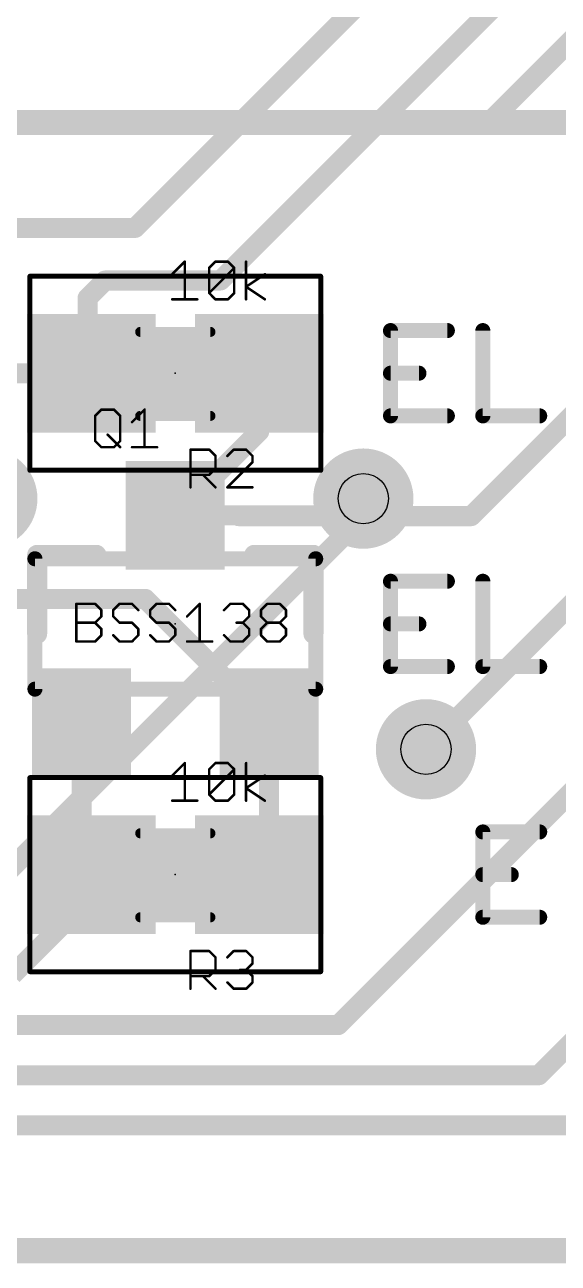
# Model space of a CAD drawing. Extents: x -25 to 82, y -26 to 60.
# Drawn here: x 41.02 to 46.42, y -0.13 to 12.42 of the extents above; entities that cross this region are included whole.
import ezdxf

# ---------------------------------------------------------------- set-up
doc = ezdxf.new("R2010")
doc.units = 0
for name, color, linetype in [('1', 12, 'CONTINUOUS'), ('16', 132, 'CONTINUOUS'), ('18', 110, 'CONTINUOUS'), ('20', 53, 'CONTINUOUS'), ('21', 53, 'CONTINUOUS'), ('23', 53, 'CONTINUOUS'), ('25', 253, 'CONTINUOUS'), ('27', 253, 'CONTINUOUS'), ('29', 253, 'CONTINUOUS'), ('31', 253, 'CONTINUOUS'), ('35', 253, 'CONTINUOUS'), ('39', 12, 'CONTINUOUS'), ('44', 253, 'CONTINUOUS'), ('51', 53, 'CONTINUOUS')]:
    doc.layers.add(name, color=color, linetype=linetype)

# ---------------------------------------------------------------- blocks, each defined once
blk = doc.blocks.new('RECT')
blk.add_solid([(-0.5, -0.5), (0.5, -0.5), (-0.5, 0.5), (0.5, 0.5)])
blk = doc.blocks.new('ROUNDV')
at = {"const_width": 0.5}
blk.add_lwpolyline([(0, -0.25, 1), (0, 0.25, 1), (0, -0.25)], format="xyb", dxfattribs=at)

msp = doc.modelspace()

# ---------------------------------------------------------------- linework, layer by layer
at = {"layer": '1'}
for points, const_width in [([(42.1386, 10.3632), (47.5488, 15.7734)], 0.2032), ([(43.0022, 9.8298), (48.6664, 15.494)], 0.2032), ([(45.5422, 7.4422), (52.4002, 14.3002)], 0.2032), ([(53.34, 11.43), (0, 11.43)], 0.254), ([(42.1386, 10.3632), (38.9382, 10.3632)], 0.2032), ([(41.8338, 9.8298), (41.656, 9.652)], 0.2032), ([(43.0022, 9.8298), (41.8338, 9.8298)], 0.2032), ([(41.656, 9.652), (41.656, 8.929)], 0.2032), ([(39.585, 8.89), (41.695, 8.89)], 0.2032), ([(41.656, 8.929), (41.695, 8.89)], 0.2032), ([(43.395, 8.89), (43.395, 8.3)], 0.2032), ([(44.196, 2.286), (50.8, 8.89)], 0.2032), ([(43.395, 8.3), (42.545, 7.45)], 0.2032), ([(44.28, 7.45), (44.45, 7.62)], 0.2032), ([(44.45, 7.62), (44.45, 7.4422)], 0.2032), ([(42.545, 7.45), (44.28, 7.45)], 0.2032), ([(43.1878, 7.4422), (44.45, 7.4422)], 0.2032), ([(44.45, 7.4422), (45.5422, 7.4422)], 0.2032), ([(32.004, 6.604), (42.241, 6.604)], 0.2032), ([(42.241, 6.604), (43.495, 5.35)], 0.2032), ([(46.228, 1.778), (50.8, 6.35)], 0.2032), ([(41.595, 5.35), (41.595, 3.91)], 0.2032), ([(43.495, 5.35), (43.495, 3.91)], 0.2032), ([(41.595, 3.91), (41.695, 3.81)], 0.2032), ([(41.595, 3.91), (41.595, 3.495)], 0.2032), ([(43.495, 3.91), (43.395, 3.81)], 0.2032), ([(41.595, 3.495), (40.894, 2.794)], 0.2032), ([(23.622, 2.286), (44.196, 2.286)], 0.2032), ([(23.241, 1.778), (46.228, 1.778)], 0.2032), ([(22.86, 1.27), (48.26, 1.27)], 0.2032), ([(0, 0), (53.34, 0)], 0.254)]:
    msp.add_lwpolyline(points, dxfattribs=dict(at, const_width=const_width))
at = {"layer": '1', "const_width": 0.1016}
for points in [[(42.1027, 10.3991, 1), (42.1745, 10.3273)], [(42.1386, 10.3124, 1), (42.1386, 10.414)], [(41.8338, 9.8806, 1), (41.8338, 9.779)], [(41.8697, 9.7939, 1), (41.7979, 9.8657)], [(42.9663, 9.8657, 1), (43.0381, 9.7939)], [(43.0022, 9.779, 1), (43.0022, 9.8806)], [(41.7068, 9.652, 1), (41.6052, 9.652)], [(41.6201, 9.6879, 1), (41.6919, 9.6161)], [(41.6919, 8.9649, 1), (41.6201, 8.8931)], [(41.6052, 8.929, 1), (41.7068, 8.929)], [(41.6591, 8.8541, 1), (41.7309, 8.9259)], [(41.695, 8.8392, 1), (41.695, 8.9408)], [(43.4458, 8.89, 1), (43.3442, 8.89)], [(43.3442, 8.3, 1), (43.4458, 8.3)], [(43.4309, 8.2641, 1), (43.3591, 8.3359)], [(44.5008, 7.62, 1), (44.3992, 7.62)], [(44.4859, 7.5841, 1), (44.4141, 7.6559)], [(42.545, 7.5008, 1), (42.545, 7.3992)], [(42.5091, 7.4859, 1), (42.5809, 7.4141)], [(43.1878, 7.493, 1), (43.1878, 7.3914)], [(44.2441, 7.4859, 1), (44.3159, 7.4141)], [(44.28, 7.3992, 1), (44.28, 7.5008)], [(44.45, 7.493, 1), (44.45, 7.3914)], [(44.45, 7.3914, 1), (44.45, 7.493)], [(45.5063, 7.4781, 1), (45.5781, 7.4063)], [(45.5422, 7.3914, 1), (45.5422, 7.493)], [(44.3992, 7.4422, 1), (44.5008, 7.4422)], [(42.2769, 6.6399, 1), (42.2051, 6.5681)], [(42.241, 6.5532, 1), (42.241, 6.6548)], [(41.6458, 5.35, 1), (41.5442, 5.35)], [(43.5458, 5.35, 1), (43.4442, 5.35)], [(43.4591, 5.3141, 1), (43.5309, 5.3859)], [(41.6309, 3.9459, 1), (41.5591, 3.8741)], [(41.6458, 3.91, 1), (41.5442, 3.91)], [(41.5442, 3.91, 1), (41.6458, 3.91)], [(41.6591, 3.7741, 1), (41.7309, 3.8459)], [(43.3591, 3.8459, 1), (43.4309, 3.7741)], [(43.4442, 3.91, 1), (43.5458, 3.91)], [(43.5309, 3.8741, 1), (43.4591, 3.9459)], [(41.5442, 3.495, 1), (41.6458, 3.495)], [(41.6309, 3.4591, 1), (41.5591, 3.5309)], [(44.196, 2.2352, 1), (44.196, 2.3368)], [(44.1601, 2.3219, 1), (44.2319, 2.2501)], [(46.1921, 1.8139, 1), (46.2639, 1.7421)], [(46.228, 1.7272, 1), (46.228, 1.8288)]]:
    msp.add_lwpolyline(points, format="xyb", dxfattribs=at)
at = {"layer": '16'}
for points, const_width in [([(45.72, 11.43), (52.07, 17.78)], 0.2032), ([(52.705, 12.7), (45.085, 5.08)], 0.2032), ([(53.34, 11.43), (0, 11.43)], 0.254), ([(36.957, 11.43), (45.72, 11.43)], 0.2032), ([(44.45, 7.4422), (44.45, 7.62)], 0.2032), ([(38.2778, 1.27), (44.45, 7.4422)], 0.2032), ([(0, 0), (53.34, 0)], 0.254)]:
    msp.add_lwpolyline(points, dxfattribs=dict(at, const_width=const_width))
at = {"layer": '16', "const_width": 0.1016}
for points in [[(45.6841, 11.4659, 1), (45.7559, 11.3941)], [(45.72, 11.3792, 1), (45.72, 11.4808)], [(44.5008, 7.62, 1), (44.3992, 7.62)], [(44.4859, 7.4063, 1), (44.4141, 7.4781)], [(44.3992, 7.4422, 1), (44.5008, 7.4422)], [(45.0491, 5.1159, 1), (45.1209, 5.0441)]]:
    msp.add_lwpolyline(points, format="xyb", dxfattribs=at)
at = {"layer": '20', "const_width": 0.2032}
msp.add_lwpolyline([(50.8, 0), (2.54, 0)], dxfattribs=at)
at = {"layer": '21'}
for points, const_width in [([(45.3016, 9.3225), (44.7254, 9.3225)], 0.1524), ([(44.7254, 9.3225), (44.7254, 8.4582)], 0.1524), ([(45.6609, 9.3225), (45.6609, 8.4582)], 0.1524), ([(44.7254, 8.8904), (45.0135, 8.8904)], 0.1524), ([(44.7254, 8.4582), (45.3016, 8.4582)], 0.1524), ([(45.6609, 8.4582), (46.2371, 8.4582)], 0.1524), ([(41.745, 7.05), (41.145, 7.05)], 0.2032), ([(41.145, 7.05), (41.145, 6.25)], 0.2032), ([(43.345, 7.05), (43.945, 7.05)], 0.2032), ([(43.945, 7.05), (43.945, 6.25)], 0.2032), ([(45.3016, 6.7825), (44.7254, 6.7825)], 0.1524), ([(44.7254, 6.7825), (44.7254, 5.9182)], 0.1524), ([(45.6609, 6.7825), (45.6609, 5.9182)], 0.1524), ([(44.7254, 6.3504), (45.0135, 6.3504)], 0.1524), ([(44.7254, 5.9182), (45.3016, 5.9182)], 0.1524), ([(45.6609, 5.9182), (46.2371, 5.9182)], 0.1524), ([(46.2371, 4.2425), (45.6609, 4.2425)], 0.1524), ([(45.6609, 4.2425), (45.6609, 3.3782)], 0.1524), ([(45.6609, 3.8104), (45.949, 3.8104)], 0.1524), ([(45.6609, 3.3782), (46.2371, 3.3782)], 0.1524)]:
    msp.add_lwpolyline(points, dxfattribs=dict(at, const_width=const_width))
for points, const_width in [([(44.7254, 9.3606, 1), (44.7254, 9.2844)], 0.0762), ([(44.7635, 9.3225, 1), (44.6873, 9.3225)], 0.0762), ([(45.3016, 9.2844, 1), (45.3016, 9.3606)], 0.0762), ([(45.699, 9.3225, 1), (45.6228, 9.3225)], 0.0762), ([(44.7254, 8.9285, 1), (44.7254, 8.8523)], 0.0762), ([(45.0135, 8.8523, 1), (45.0135, 8.9285)], 0.0762), ([(44.7254, 8.4963, 1), (44.7254, 8.4201)], 0.0762), ([(45.3016, 8.4201, 1), (45.3016, 8.4963)], 0.0762), ([(45.6609, 8.4963, 1), (45.6609, 8.4201)], 0.0762), ([(46.2371, 8.4201, 1), (46.2371, 8.4963)], 0.0762), ([(44.6873, 8.4582, 1), (44.7635, 8.4582)], 0.0762), ([(45.6228, 8.4582, 1), (45.699, 8.4582)], 0.0762), ([(41.145, 7.1008, 1), (41.145, 6.9992)], 0.1016), ([(41.1958, 7.05, 1), (41.0942, 7.05)], 0.1016), ([(41.745, 6.9992, 1), (41.745, 7.1008)], 0.1016), ([(43.345, 7.1008, 1), (43.345, 6.9992)], 0.1016), ([(43.9958, 7.05, 1), (43.8942, 7.05)], 0.1016), ([(43.945, 6.9992, 1), (43.945, 7.1008)], 0.1016), ([(44.7254, 6.8206, 1), (44.7254, 6.7444)], 0.0762), ([(44.7635, 6.7825, 1), (44.6873, 6.7825)], 0.0762), ([(45.3016, 6.7444, 1), (45.3016, 6.8206)], 0.0762), ([(45.699, 6.7825, 1), (45.6228, 6.7825)], 0.0762), ([(44.7254, 6.3885, 1), (44.7254, 6.3123)], 0.0762), ([(45.0135, 6.3123, 1), (45.0135, 6.3885)], 0.0762), ([(41.0942, 6.25, 1), (41.1958, 6.25)], 0.1016), ([(43.8942, 6.25, 1), (43.9958, 6.25)], 0.1016), ([(44.7254, 5.9563, 1), (44.7254, 5.8801)], 0.0762), ([(44.6873, 5.9182, 1), (44.7635, 5.9182)], 0.0762), ([(45.3016, 5.8801, 1), (45.3016, 5.9563)], 0.0762), ([(45.6609, 5.9563, 1), (45.6609, 5.8801)], 0.0762), ([(45.6228, 5.9182, 1), (45.699, 5.9182)], 0.0762), ([(46.2371, 5.8801, 1), (46.2371, 5.9563)], 0.0762), ([(45.6609, 4.2806, 1), (45.6609, 4.2044)], 0.0762), ([(45.699, 4.2425, 1), (45.6228, 4.2425)], 0.0762), ([(46.2371, 4.2044, 1), (46.2371, 4.2806)], 0.0762), ([(45.6609, 3.8485, 1), (45.6609, 3.7723)], 0.0762), ([(45.949, 3.7723, 1), (45.949, 3.8485)], 0.0762), ([(45.6609, 3.4163, 1), (45.6609, 3.3401)], 0.0762), ([(45.6228, 3.3782, 1), (45.699, 3.3782)], 0.0762), ([(46.2371, 3.3401, 1), (46.2371, 3.4163)], 0.0762)]:
    msp.add_lwpolyline(points, format="xyb", dxfattribs=dict(at, const_width=const_width))
at = {"layer": '23'}
for p in [(42.545, 8.89), (42.545, 6.35), (42.545, 3.81)]:
    msp.add_point(p, dxfattribs=at)
at = {"layer": '25', "const_width": 0.0254}
for points in [[(41.7322, 8.4585), (41.7958, 8.522)], [(41.7958, 8.522), (41.9229, 8.522)], [(41.9229, 8.522), (41.9864, 8.4585)], [(42.1064, 8.3949), (42.2335, 8.522)], [(42.2335, 8.522), (42.2335, 8.1407)], [(41.7322, 8.2043), (41.7322, 8.4585)], [(41.9864, 8.4585), (41.9864, 8.2043)], [(41.7958, 8.1407), (41.7322, 8.2043)], [(41.8593, 8.2678), (41.9864, 8.1407)], [(41.9864, 8.2043), (41.9229, 8.1407)], [(41.9229, 8.1407), (41.7958, 8.1407)], [(42.1064, 8.1407), (42.3606, 8.1407)], [(42.6983, 7.7343), (42.6983, 8.1156)], [(42.6983, 8.1156), (42.8889, 8.1156)], [(42.8889, 8.1156), (42.9525, 8.0521)], [(42.9525, 8.0521), (42.9525, 7.925)], [(43.136, 8.1156), (43.0725, 8.0521)], [(43.2632, 8.1156), (43.136, 8.1156)], [(43.3267, 8.0521), (43.2632, 8.1156)], [(43.3267, 7.9885), (43.3267, 8.0521)], [(42.9525, 7.925), (42.8889, 7.8614)], [(43.0725, 7.7343), (43.3267, 7.9885)], [(42.8889, 7.8614), (42.6983, 7.8614)], [(42.8254, 7.8614), (42.9525, 7.7343)], [(43.3267, 7.7343), (43.0725, 7.7343)], [(42.6983, 2.6543), (42.6983, 3.0356)], [(42.6983, 3.0356), (42.8889, 3.0356)], [(42.8889, 3.0356), (42.9525, 2.9721)], [(43.0725, 2.9721), (43.136, 3.0356)], [(43.136, 3.0356), (43.2632, 3.0356)], [(43.2632, 3.0356), (43.3267, 2.9721)], [(42.9525, 2.9721), (42.9525, 2.845)], [(43.3267, 2.9085), (43.2632, 2.845)], [(43.3267, 2.9721), (43.3267, 2.9085)], [(42.8889, 2.7814), (42.6983, 2.7814)], [(42.8254, 2.7814), (42.9525, 2.6543)], [(42.9525, 2.845), (42.8889, 2.7814)], [(43.2632, 2.845), (43.1996, 2.845)], [(43.2632, 2.845), (43.3267, 2.7814)], [(43.3267, 2.7814), (43.3267, 2.7179)], [(43.136, 2.6543), (43.0725, 2.7179)], [(43.2632, 2.6543), (43.136, 2.6543)], [(43.3267, 2.7179), (43.2632, 2.6543)]]:
    msp.add_lwpolyline(points, dxfattribs=at)
at = {"layer": '25', "const_width": 0.0127}
for points in [[(41.7958, 8.5284, 1), (41.7958, 8.5157)], [(41.8002, 8.5175, 1), (41.7913, 8.5265)], [(41.9274, 8.5265, 1), (41.9184, 8.5175)], [(41.9229, 8.5157, 1), (41.9229, 8.5284)], [(42.2399, 8.522, 1), (42.2272, 8.522)], [(42.238, 8.5175, 1), (42.229, 8.5265)], [(41.7277, 8.463, 1), (41.7367, 8.454)], [(41.7385, 8.4585, 1), (41.7259, 8.4585)], [(41.9928, 8.4585, 1), (41.9801, 8.4585)], [(41.9819, 8.454, 1), (41.9909, 8.463)], [(42.1019, 8.3994, 1), (42.1109, 8.3904)], [(41.7367, 8.2087, 1), (41.7277, 8.1998)], [(41.7259, 8.2043, 1), (41.7385, 8.2043)], [(41.8638, 8.2723, 1), (41.8548, 8.2633)], [(41.9801, 8.2043, 1), (41.9928, 8.2043)], [(41.9909, 8.1998, 1), (41.9819, 8.2087)], [(41.7958, 8.1471, 1), (41.7958, 8.1344)], [(41.7913, 8.1362, 1), (41.8002, 8.1452)], [(41.9184, 8.1452, 1), (41.9274, 8.1362)], [(41.9229, 8.1344, 1), (41.9229, 8.1471)], [(41.9819, 8.1362, 1), (41.9909, 8.1452)], [(42.1064, 8.1471, 1), (42.1064, 8.1344)], [(42.2272, 8.1407, 1), (42.2399, 8.1407)], [(42.3606, 8.1344, 1), (42.3606, 8.1471)], [(42.7046, 8.1156, 1), (42.6919, 8.1156)], [(42.6983, 8.122, 1), (42.6983, 8.1093)], [(42.8934, 8.1201, 1), (42.8845, 8.1111)], [(42.8889, 8.1093, 1), (42.8889, 8.122)], [(42.9588, 8.0521, 1), (42.9462, 8.0521)], [(42.948, 8.0476, 1), (42.957, 8.0566)], [(43.068, 8.0566, 1), (43.077, 8.0476)], [(43.136, 8.122, 1), (43.136, 8.1093)], [(43.1405, 8.1111, 1), (43.1316, 8.1201)], [(43.2676, 8.1201, 1), (43.2587, 8.1111)], [(43.2632, 8.1093, 1), (43.2632, 8.122)], [(43.3331, 8.0521, 1), (43.3204, 8.0521)], [(43.3222, 8.0476, 1), (43.3312, 8.0566)], [(42.9462, 7.925, 1), (42.9588, 7.925)], [(42.957, 7.9205, 1), (42.948, 7.9295)], [(43.3204, 7.9885, 1), (43.3331, 7.9885)], [(43.3312, 7.984, 1), (43.3222, 7.993)], [(42.6983, 7.8678, 1), (42.6983, 7.8551)], [(42.8299, 7.8659, 1), (42.8209, 7.8569)], [(42.8845, 7.8659, 1), (42.8934, 7.8569)], [(42.8889, 7.8551, 1), (42.8889, 7.8678)], [(42.6919, 7.7343, 1), (42.7046, 7.7343)], [(42.948, 7.7298, 1), (42.957, 7.7388)], [(43.0725, 7.7407, 1), (43.0725, 7.7279)], [(43.068, 7.7388, 1), (43.077, 7.7298)], [(43.3267, 7.7279, 1), (43.3267, 7.7407)], [(42.7046, 3.0356, 1), (42.6919, 3.0356)], [(42.6983, 3.042, 1), (42.6983, 3.0293)], [(42.8934, 3.0401, 1), (42.8845, 3.0311)], [(42.8889, 3.0293, 1), (42.8889, 3.042)], [(43.136, 3.042, 1), (43.136, 3.0293)], [(43.1405, 3.0311, 1), (43.1316, 3.0401)], [(43.2676, 3.0401, 1), (43.2587, 3.0311)], [(43.2632, 3.0293, 1), (43.2632, 3.042)], [(42.9588, 2.9721, 1), (42.9462, 2.9721)], [(42.948, 2.9676, 1), (42.957, 2.9766)], [(43.068, 2.9766, 1), (43.077, 2.9676)], [(43.3331, 2.9721, 1), (43.3204, 2.9721)], [(43.3204, 2.9085, 1), (43.3331, 2.9085)], [(43.3222, 2.9676, 1), (43.3312, 2.9766)], [(43.3312, 2.904, 1), (43.3222, 2.913)], [(42.6983, 2.7878, 1), (42.6983, 2.7751)], [(42.8299, 2.7859, 1), (42.8209, 2.7769)], [(42.8845, 2.7859, 1), (42.8934, 2.7769)], [(42.8889, 2.7751, 1), (42.8889, 2.7878)], [(42.9462, 2.845, 1), (42.9588, 2.845)], [(42.957, 2.8405, 1), (42.948, 2.8495)], [(43.1996, 2.8513, 1), (43.1996, 2.8386)], [(43.2676, 2.8495, 1), (43.2587, 2.8405)], [(43.2587, 2.8495, 1), (43.2676, 2.8405)], [(43.2632, 2.8386, 1), (43.2632, 2.8513)], [(43.3331, 2.7814, 1), (43.3204, 2.7814)], [(43.3222, 2.7769, 1), (43.3312, 2.7859)], [(42.6919, 2.6543, 1), (42.7046, 2.6543)], [(42.948, 2.6498, 1), (42.957, 2.6588)], [(43.077, 2.7223, 1), (43.068, 2.7134)], [(43.136, 2.6606, 1), (43.136, 2.648)], [(43.1316, 2.6498, 1), (43.1405, 2.6588)], [(43.2587, 2.6588, 1), (43.2676, 2.6498)], [(43.2632, 2.648, 1), (43.2632, 2.6606)], [(43.3204, 2.7179, 1), (43.3331, 2.7179)], [(43.3312, 2.7134, 1), (43.3222, 2.7223)]]:
    msp.add_lwpolyline(points, format="xyb", dxfattribs=at)
at = {"layer": '27', "const_width": 0.0254}
for points in [[(42.5134, 9.8935), (42.6406, 10.0206)], [(42.6406, 10.0206), (42.6406, 9.6393)], [(42.8877, 9.9571), (42.9512, 10.0206)], [(42.8877, 9.7029), (42.8877, 9.9571)], [(42.8877, 9.7029), (43.1419, 9.9571)], [(42.9512, 10.0206), (43.0783, 10.0206)], [(43.0783, 10.0206), (43.1419, 9.9571)], [(43.1419, 9.9571), (43.1419, 9.7029)], [(43.2619, 9.6393), (43.2619, 10.0206)], [(43.2619, 9.7664), (43.4525, 9.8935)], [(42.9512, 9.6393), (42.8877, 9.7029)], [(43.1419, 9.7029), (43.0783, 9.6393)], [(43.4525, 9.6393), (43.2619, 9.7664)], [(42.5134, 9.6393), (42.7677, 9.6393)], [(43.0783, 9.6393), (42.9512, 9.6393)], [(41.5417, 6.1722), (41.5417, 6.5535)], [(41.5417, 6.5535), (41.7324, 6.5535)], [(41.7324, 6.5535), (41.7959, 6.49)], [(41.9795, 6.5535), (41.9159, 6.49)], [(42.1066, 6.5535), (41.9795, 6.5535)], [(42.1701, 6.49), (42.1066, 6.5535)], [(42.3537, 6.5535), (42.2901, 6.49)], [(42.4808, 6.5535), (42.3537, 6.5535)], [(42.5443, 6.49), (42.4808, 6.5535)], [(42.6643, 6.4264), (42.7914, 6.5535)], [(42.7914, 6.5535), (42.7914, 6.1722)], [(43.0385, 6.49), (43.1021, 6.5535)], [(43.1021, 6.5535), (43.2292, 6.5535)], [(43.2292, 6.5535), (43.2927, 6.49)], [(43.4127, 6.49), (43.4763, 6.5535)], [(43.4763, 6.5535), (43.6034, 6.5535)], [(43.6034, 6.5535), (43.6669, 6.49)], [(41.7959, 6.4264), (41.7324, 6.3629)], [(41.7959, 6.49), (41.7959, 6.4264)], [(41.9159, 6.49), (41.9159, 6.4264)], [(41.9159, 6.4264), (41.9795, 6.3629)], [(42.2901, 6.49), (42.2901, 6.4264)], [(42.2901, 6.4264), (42.3537, 6.3629)], [(43.2927, 6.4264), (43.2292, 6.3629)], [(43.2927, 6.49), (43.2927, 6.4264)], [(43.4127, 6.4264), (43.4127, 6.49)], [(43.4763, 6.3629), (43.4127, 6.4264)], [(43.6669, 6.4264), (43.6034, 6.3629)], [(43.6669, 6.49), (43.6669, 6.4264)], [(41.5417, 6.3629), (41.7324, 6.3629)], [(41.7324, 6.3629), (41.7959, 6.2993)], [(41.7959, 6.2993), (41.7959, 6.2358)], [(41.9795, 6.3629), (42.1066, 6.3629)], [(42.1066, 6.3629), (42.1701, 6.2993)], [(42.1701, 6.2993), (42.1701, 6.2358)], [(42.3537, 6.3629), (42.4808, 6.3629)], [(42.4808, 6.3629), (42.5443, 6.2993)], [(42.5443, 6.2993), (42.5443, 6.2358)], [(43.2292, 6.3629), (43.1656, 6.3629)], [(43.2292, 6.3629), (43.2927, 6.2993)], [(43.2927, 6.2993), (43.2927, 6.2358)], [(43.4127, 6.2993), (43.4763, 6.3629)], [(43.4127, 6.2358), (43.4127, 6.2993)], [(43.4763, 6.3629), (43.6034, 6.3629)], [(43.6034, 6.3629), (43.6669, 6.2993)], [(43.6669, 6.2993), (43.6669, 6.2358)], [(41.7324, 6.1722), (41.5417, 6.1722)], [(41.7959, 6.2358), (41.7324, 6.1722)], [(41.9795, 6.1722), (41.9159, 6.2358)], [(42.1066, 6.1722), (41.9795, 6.1722)], [(42.1701, 6.2358), (42.1066, 6.1722)], [(42.3537, 6.1722), (42.2901, 6.2358)], [(42.4808, 6.1722), (42.3537, 6.1722)], [(42.5443, 6.2358), (42.4808, 6.1722)], [(42.6643, 6.1722), (42.9185, 6.1722)], [(43.1021, 6.1722), (43.0385, 6.2358)], [(43.2292, 6.1722), (43.1021, 6.1722)], [(43.2927, 6.2358), (43.2292, 6.1722)], [(43.4763, 6.1722), (43.4127, 6.2358)], [(43.6034, 6.1722), (43.4763, 6.1722)], [(43.6669, 6.2358), (43.6034, 6.1722)], [(42.5134, 4.8135), (42.6406, 4.9406)], [(42.6406, 4.9406), (42.6406, 4.5593)], [(42.8877, 4.8771), (42.9512, 4.9406)], [(42.9512, 4.9406), (43.0783, 4.9406)], [(43.0783, 4.9406), (43.1419, 4.8771)], [(43.2619, 4.5593), (43.2619, 4.9406)], [(42.8877, 4.6229), (42.8877, 4.8771)], [(42.8877, 4.6229), (43.1419, 4.8771)], [(43.1419, 4.8771), (43.1419, 4.6229)], [(43.2619, 4.6864), (43.4525, 4.8135)], [(43.4525, 4.5593), (43.2619, 4.6864)], [(42.5134, 4.5593), (42.7677, 4.5593)], [(42.9512, 4.5593), (42.8877, 4.6229)], [(43.0783, 4.5593), (42.9512, 4.5593)], [(43.1419, 4.6229), (43.0783, 4.5593)]]:
    msp.add_lwpolyline(points, dxfattribs=at)
at = {"layer": '27', "const_width": 0.0127}
for points in [[(42.6469, 10.0206, 1), (42.6342, 10.0206)], [(42.645, 10.0161, 1), (42.6361, 10.0251)], [(42.894, 9.9571, 1), (42.8813, 9.9571)], [(42.8832, 9.9616, 1), (42.8921, 9.9526)], [(42.9512, 10.027, 1), (42.9512, 10.0143)], [(42.9557, 10.0161, 1), (42.9467, 10.0251)], [(43.0828, 10.0251, 1), (43.0738, 10.0161)], [(43.0783, 10.0143, 1), (43.0783, 10.027)], [(43.1482, 9.9571, 1), (43.1355, 9.9571)], [(43.1464, 9.9526, 1), (43.1374, 9.9616)], [(43.1374, 9.9526, 1), (43.1464, 9.9616)], [(43.2682, 10.0206, 1), (43.2555, 10.0206)], [(42.509, 9.898, 1), (42.5179, 9.889)], [(43.456, 9.8882, 1), (43.449, 9.8988)], [(42.8921, 9.7073, 1), (42.8832, 9.6984)], [(42.8832, 9.7073, 1), (42.8921, 9.6984)], [(42.8813, 9.7029, 1), (42.894, 9.7029)], [(43.1355, 9.7029, 1), (43.1482, 9.7029)], [(43.1464, 9.6984, 1), (43.1374, 9.7073)], [(43.2654, 9.7717, 1), (43.2583, 9.7611)], [(43.2583, 9.7717, 1), (43.2654, 9.7611)], [(42.5134, 9.6456, 1), (42.5134, 9.633)], [(42.6342, 9.6393, 1), (42.6469, 9.6393)], [(42.7677, 9.633, 1), (42.7677, 9.6456)], [(42.9512, 9.6456, 1), (42.9512, 9.633)], [(42.9467, 9.6348, 1), (42.9557, 9.6438)], [(43.0738, 9.6438, 1), (43.0828, 9.6348)], [(43.0783, 9.633, 1), (43.0783, 9.6456)], [(43.2555, 9.6393, 1), (43.2682, 9.6393)], [(43.449, 9.634, 1), (43.456, 9.6446)], [(41.5417, 6.5599, 1), (41.5417, 6.5472)], [(41.548, 6.5535, 1), (41.5354, 6.5535)], [(41.7369, 6.558, 1), (41.7279, 6.549)], [(41.7324, 6.5472, 1), (41.7324, 6.5599)], [(41.9795, 6.5599, 1), (41.9795, 6.5472)], [(41.9839, 6.549, 1), (41.975, 6.558)], [(42.1111, 6.558, 1), (42.1021, 6.549)], [(42.1066, 6.5472, 1), (42.1066, 6.5599)], [(42.3537, 6.5599, 1), (42.3537, 6.5472)], [(42.3582, 6.549, 1), (42.3492, 6.558)], [(42.4853, 6.558, 1), (42.4763, 6.549)], [(42.4808, 6.5472, 1), (42.4808, 6.5599)], [(42.7978, 6.5535, 1), (42.7851, 6.5535)], [(42.7959, 6.549, 1), (42.7869, 6.558)], [(43.1021, 6.5599, 1), (43.1021, 6.5472)], [(43.1066, 6.549, 1), (43.0976, 6.558)], [(43.2337, 6.558, 1), (43.2247, 6.549)], [(43.2292, 6.5472, 1), (43.2292, 6.5599)], [(43.4763, 6.5599, 1), (43.4763, 6.5472)], [(43.4808, 6.549, 1), (43.4718, 6.558)], [(43.6079, 6.558, 1), (43.5989, 6.549)], [(43.6034, 6.5472, 1), (43.6034, 6.5599)], [(41.8023, 6.49, 1), (41.7896, 6.49)], [(41.7896, 6.4264, 1), (41.8023, 6.4264)], [(41.7914, 6.4855, 1), (41.8004, 6.4945)], [(41.8004, 6.4219, 1), (41.7914, 6.4309)], [(41.9223, 6.49, 1), (41.9096, 6.49)], [(41.9114, 6.4945, 1), (41.9204, 6.4855)], [(41.9204, 6.4309, 1), (41.9114, 6.4219)], [(41.9096, 6.4264, 1), (41.9223, 6.4264)], [(42.1656, 6.4855, 1), (42.1746, 6.4945)], [(42.2856, 6.4945, 1), (42.2946, 6.4855)], [(42.2946, 6.4309, 1), (42.2856, 6.4219)], [(42.2965, 6.49, 1), (42.2838, 6.49)], [(42.2838, 6.4264, 1), (42.2965, 6.4264)], [(42.5398, 6.4855, 1), (42.5488, 6.4945)], [(42.6598, 6.4309, 1), (42.6688, 6.4219)], [(43.034, 6.4945, 1), (43.043, 6.4855)], [(43.2991, 6.49, 1), (43.2864, 6.49)], [(43.2864, 6.4264, 1), (43.2991, 6.4264)], [(43.2883, 6.4855, 1), (43.2972, 6.4945)], [(43.2972, 6.4219, 1), (43.2883, 6.4309)], [(43.4082, 6.4945, 1), (43.4172, 6.4855)], [(43.4172, 6.4309, 1), (43.4082, 6.4219)], [(43.4191, 6.49, 1), (43.4064, 6.49)], [(43.4064, 6.4264, 1), (43.4191, 6.4264)], [(43.6733, 6.49, 1), (43.6606, 6.49)], [(43.6606, 6.4264, 1), (43.6733, 6.4264)], [(43.6625, 6.4855, 1), (43.6714, 6.4945)], [(43.6714, 6.4219, 1), (43.6625, 6.4309)], [(41.5417, 6.3692, 1), (41.5417, 6.3565)], [(41.7369, 6.3674, 1), (41.7279, 6.3584)], [(41.7279, 6.3674, 1), (41.7369, 6.3584)], [(41.7324, 6.3565, 1), (41.7324, 6.3692)], [(41.8023, 6.2993, 1), (41.7896, 6.2993)], [(41.7914, 6.2948, 1), (41.8004, 6.3038)], [(41.9795, 6.3692, 1), (41.9795, 6.3565)], [(41.975, 6.3584, 1), (41.9839, 6.3674)], [(42.1111, 6.3674, 1), (42.1021, 6.3584)], [(42.1066, 6.3565, 1), (42.1066, 6.3692)], [(42.1765, 6.2993, 1), (42.1638, 6.2993)], [(42.1656, 6.2948, 1), (42.1746, 6.3038)], [(42.3537, 6.3692, 1), (42.3537, 6.3565)], [(42.3492, 6.3584, 1), (42.3582, 6.3674)], [(42.4853, 6.3674, 1), (42.4763, 6.3584)], [(42.4808, 6.3565, 1), (42.4808, 6.3692)], [(42.5507, 6.2993, 1), (42.538, 6.2993)], [(42.5398, 6.2948, 1), (42.5488, 6.3038)], [(43.1656, 6.3692, 1), (43.1656, 6.3565)], [(43.2337, 6.3674, 1), (43.2247, 6.3584)], [(43.2247, 6.3674, 1), (43.2337, 6.3584)], [(43.2292, 6.3565, 1), (43.2292, 6.3692)], [(43.2991, 6.2993, 1), (43.2864, 6.2993)], [(43.2883, 6.2948, 1), (43.2972, 6.3038)], [(43.4082, 6.3038, 1), (43.4172, 6.2948)], [(43.4191, 6.2993, 1), (43.4064, 6.2993)], [(43.4763, 6.3692, 1), (43.4763, 6.3565)], [(43.4808, 6.3584, 1), (43.4718, 6.3674)], [(43.4718, 6.3584, 1), (43.4808, 6.3674)], [(43.6079, 6.3674, 1), (43.5989, 6.3584)], [(43.5989, 6.3674, 1), (43.6079, 6.3584)], [(43.6034, 6.3565, 1), (43.6034, 6.3692)], [(43.6733, 6.2993, 1), (43.6606, 6.2993)], [(43.6625, 6.2948, 1), (43.6714, 6.3038)], [(41.5417, 6.1786, 1), (41.5417, 6.1658)], [(41.5354, 6.1722, 1), (41.548, 6.1722)], [(41.7279, 6.1767, 1), (41.7369, 6.1677)], [(41.7324, 6.1658, 1), (41.7324, 6.1786)], [(41.7896, 6.2358, 1), (41.8023, 6.2358)], [(41.8004, 6.2313, 1), (41.7914, 6.2402)], [(41.9204, 6.2402, 1), (41.9114, 6.2313)], [(41.9795, 6.1786, 1), (41.9795, 6.1658)], [(41.975, 6.1677, 1), (41.9839, 6.1767)], [(42.1021, 6.1767, 1), (42.1111, 6.1677)], [(42.1066, 6.1658, 1), (42.1066, 6.1786)], [(42.1638, 6.2358, 1), (42.1765, 6.2358)], [(42.1746, 6.2313, 1), (42.1656, 6.2402)], [(42.2946, 6.2402, 1), (42.2856, 6.2313)], [(42.3537, 6.1786, 1), (42.3537, 6.1658)], [(42.3492, 6.1677, 1), (42.3582, 6.1767)], [(42.4763, 6.1767, 1), (42.4853, 6.1677)], [(42.4808, 6.1658, 1), (42.4808, 6.1786)], [(42.538, 6.2358, 1), (42.5507, 6.2358)], [(42.5488, 6.2313, 1), (42.5398, 6.2402)], [(42.6643, 6.1786, 1), (42.6643, 6.1658)], [(42.7851, 6.1722, 1), (42.7978, 6.1722)], [(42.9185, 6.1658, 1), (42.9185, 6.1786)], [(43.043, 6.2402, 1), (43.034, 6.2313)], [(43.1021, 6.1786, 1), (43.1021, 6.1658)], [(43.0976, 6.1677, 1), (43.1066, 6.1767)], [(43.2247, 6.1767, 1), (43.2337, 6.1677)], [(43.2292, 6.1658, 1), (43.2292, 6.1786)], [(43.2864, 6.2358, 1), (43.2991, 6.2358)], [(43.2972, 6.2313, 1), (43.2883, 6.2402)], [(43.4172, 6.2402, 1), (43.4082, 6.2313)], [(43.4064, 6.2358, 1), (43.4191, 6.2358)], [(43.4763, 6.1786, 1), (43.4763, 6.1658)], [(43.4718, 6.1677, 1), (43.4808, 6.1767)], [(43.5989, 6.1767, 1), (43.6079, 6.1677)], [(43.6034, 6.1658, 1), (43.6034, 6.1786)], [(43.6606, 6.2358, 1), (43.6733, 6.2358)], [(43.6714, 6.2313, 1), (43.6625, 6.2402)], [(42.6469, 4.9406, 1), (42.6342, 4.9406)], [(42.645, 4.9361, 1), (42.6361, 4.9451)], [(42.9512, 4.947, 1), (42.9512, 4.9343)], [(42.9557, 4.9361, 1), (42.9467, 4.9451)], [(43.0828, 4.9451, 1), (43.0738, 4.9361)], [(43.0783, 4.9343, 1), (43.0783, 4.947)], [(43.2682, 4.9406, 1), (43.2555, 4.9406)], [(42.509, 4.818, 1), (42.5179, 4.809)], [(42.894, 4.8771, 1), (42.8813, 4.8771)], [(42.8832, 4.8816, 1), (42.8921, 4.8726)], [(43.1482, 4.8771, 1), (43.1355, 4.8771)], [(43.1464, 4.8726, 1), (43.1374, 4.8816)], [(43.1374, 4.8726, 1), (43.1464, 4.8816)], [(43.456, 4.8082, 1), (43.449, 4.8188)], [(43.2654, 4.6917, 1), (43.2583, 4.6811)], [(43.2583, 4.6917, 1), (43.2654, 4.6811)], [(42.5134, 4.5657, 1), (42.5134, 4.553)], [(42.6342, 4.5593, 1), (42.6469, 4.5593)], [(42.7677, 4.553, 1), (42.7677, 4.5657)], [(42.8921, 4.6273, 1), (42.8832, 4.6184)], [(42.8832, 4.6273, 1), (42.8921, 4.6184)], [(42.8813, 4.6229, 1), (42.894, 4.6229)], [(42.9512, 4.5657, 1), (42.9512, 4.553)], [(42.9467, 4.5548, 1), (42.9557, 4.5638)], [(43.0738, 4.5638, 1), (43.0828, 4.5548)], [(43.0783, 4.553, 1), (43.0783, 4.5657)], [(43.1355, 4.6229, 1), (43.1482, 4.6229)], [(43.1464, 4.6184, 1), (43.1374, 4.6273)], [(43.2555, 4.5593, 1), (43.2682, 4.5593)], [(43.449, 4.554, 1), (43.456, 4.5646)]]:
    msp.add_lwpolyline(points, format="xyb", dxfattribs=at)
at = {"layer": '39', "const_width": 0.0508}
for points in [[(41.072, 7.907), (41.072, 9.873)], [(41.072, 9.873), (44.018, 9.873)], [(44.018, 9.873), (44.018, 7.907)], [(44.018, 7.907), (41.072, 7.907)], [(41.072, 2.827), (41.072, 4.793)], [(41.072, 4.793), (44.018, 4.793)], [(44.018, 4.793), (44.018, 2.827)], [(44.018, 2.827), (41.072, 2.827)]]:
    msp.add_lwpolyline(points, dxfattribs=at)
at = {"layer": '39', "const_width": 0.0254}
for points in [[(41.0847, 9.873, 1), (41.0593, 9.873)], [(41.072, 9.8857, 1), (41.072, 9.8603)], [(44.0307, 9.873, 1), (44.0053, 9.873)], [(44.018, 9.8603, 1), (44.018, 9.8857)], [(41.072, 7.9197, 1), (41.072, 7.8943)], [(41.0593, 7.907, 1), (41.0847, 7.907)], [(44.0053, 7.907, 1), (44.0307, 7.907)], [(44.018, 7.8943, 1), (44.018, 7.9197)], [(41.0847, 4.793, 1), (41.0593, 4.793)], [(41.072, 4.8057, 1), (41.072, 4.7803)], [(44.0307, 4.793, 1), (44.0053, 4.793)], [(44.018, 4.7803, 1), (44.018, 4.8057)], [(41.072, 2.8397, 1), (41.072, 2.8143)], [(41.0593, 2.827, 1), (41.0847, 2.827)], [(44.0053, 2.827, 1), (44.0307, 2.827)], [(44.018, 2.8143, 1), (44.018, 2.8397)]]:
    msp.add_lwpolyline(points, format="xyb", dxfattribs=at)
at = {"layer": '44'}
for centre in [(44.45, 7.62), (45.085, 5.08)]:
    msp.add_circle(centre, 0.254, dxfattribs=at)
at = {"layer": '51'}
for points, const_width in [([(42.901, 9.309), (42.189, 9.309)], 0.1016), ([(42.901, 8.458), (42.189, 8.458)], 0.1016), ([(41.1226, 5.6896), (41.1226, 7.0104)], 0.1524), ([(41.1226, 7.0104), (43.9674, 7.0104)], 0.1524), ([(43.9674, 7.0104), (43.9674, 5.6896)], 0.1524), ([(43.9674, 5.6896), (41.1226, 5.6896)], 0.1524), ([(42.901, 4.229), (42.189, 4.229)], 0.1016), ([(42.901, 3.378), (42.189, 3.378)], 0.1016), ([(21.7, 0), (50.8, 0)], 0.254)]:
    msp.add_lwpolyline(points, dxfattribs=dict(at, const_width=const_width))
for points, const_width in [([(42.189, 9.3344, 1), (42.189, 9.2836)], 0.0508), ([(42.901, 9.2836, 1), (42.901, 9.3344)], 0.0508), ([(42.189, 8.4834, 1), (42.189, 8.4326)], 0.0508), ([(42.901, 8.4326, 1), (42.901, 8.4834)], 0.0508), ([(41.1607, 7.0104, 1), (41.0845, 7.0104)], 0.0762), ([(41.1226, 7.0485, 1), (41.1226, 6.9723)], 0.0762), ([(44.0055, 7.0104, 1), (43.9293, 7.0104)], 0.0762), ([(43.9674, 6.9723, 1), (43.9674, 7.0485)], 0.0762), ([(41.1226, 5.7277, 1), (41.1226, 5.6515)], 0.0762), ([(41.0845, 5.6896, 1), (41.1607, 5.6896)], 0.0762), ([(43.9293, 5.6896, 1), (44.0055, 5.6896)], 0.0762), ([(43.9674, 5.6515, 1), (43.9674, 5.7277)], 0.0762), ([(42.189, 4.2544, 1), (42.189, 4.2036)], 0.0508), ([(42.901, 4.2036, 1), (42.901, 4.2544)], 0.0508), ([(42.189, 3.4034, 1), (42.189, 3.3526)], 0.0508), ([(42.901, 3.3526, 1), (42.901, 3.4034)], 0.0508)]:
    msp.add_lwpolyline(points, format="xyb", dxfattribs=dict(at, const_width=const_width))

# ---------------------------------------------------------------- block references
at = {"layer": '1', "xscale": 1.1, "rotation": 180}
for p in [(41.695, 8.89), (43.395, 8.89), (41.695, 3.81), (43.395, 3.81)]:
    msp.add_blockref('RECT', p, dxfattribs=at)
at = {"layer": '1', "xscale": 0.8, "yscale": 0.9}
for p in [(42.545, 7.45), (41.595, 5.35), (43.495, 5.35)]:
    msp.add_blockref('RECT', p, dxfattribs=at)
at = {"layer": '18', "xscale": 1.016, "yscale": 1.016}
for p in [(40.64, 7.62), (40.64, 7.62), (44.45, 7.62), (44.45, 7.62), (45.085, 5.08), (45.085, 5.08)]:
    msp.add_blockref('ROUNDV', p, dxfattribs=at)
at = {"layer": '21', "xscale": 0.4572, "yscale": 0.762, "rotation": 180}
for p in [(42.545, 8.89), (42.545, 3.81)]:
    msp.add_blockref('RECT', p, dxfattribs=at)
at = {"layer": '29', "xscale": 1.3032, "yscale": 1.2032, "rotation": 180}
for p in [(41.695, 8.89), (43.395, 8.89), (41.695, 3.81), (43.395, 3.81)]:
    msp.add_blockref('RECT', p, dxfattribs=at)
at = {"layer": '29', "xscale": 1.0032, "yscale": 1.1032}
for p in [(42.545, 7.45), (41.595, 5.35), (43.495, 5.35)]:
    msp.add_blockref('RECT', p, dxfattribs=at)
at = {"layer": '31', "xscale": 1.1, "rotation": 180}
for p in [(41.695, 8.89), (43.395, 8.89), (41.695, 3.81), (43.395, 3.81)]:
    msp.add_blockref('RECT', p, dxfattribs=at)
at = {"layer": '31', "xscale": 0.8, "yscale": 0.9}
for p in [(42.545, 7.45), (41.595, 5.35), (43.495, 5.35)]:
    msp.add_blockref('RECT', p, dxfattribs=at)
at = {"layer": '35', "xscale": 0.3998, "yscale": 0.6, "rotation": 180}
for p in [(42.545, 8.89), (42.545, 3.81)]:
    msp.add_blockref('RECT', p, dxfattribs=at)
at = {"layer": '51', "xscale": 0.5001, "yscale": 0.95, "rotation": 180}
for p in [(41.9648, 8.8849), (43.1332, 8.8849), (41.9648, 3.8049), (43.1332, 3.8049)]:
    msp.add_blockref('RECT', p, dxfattribs=at)

doc.saveas('drawing.dxf')
